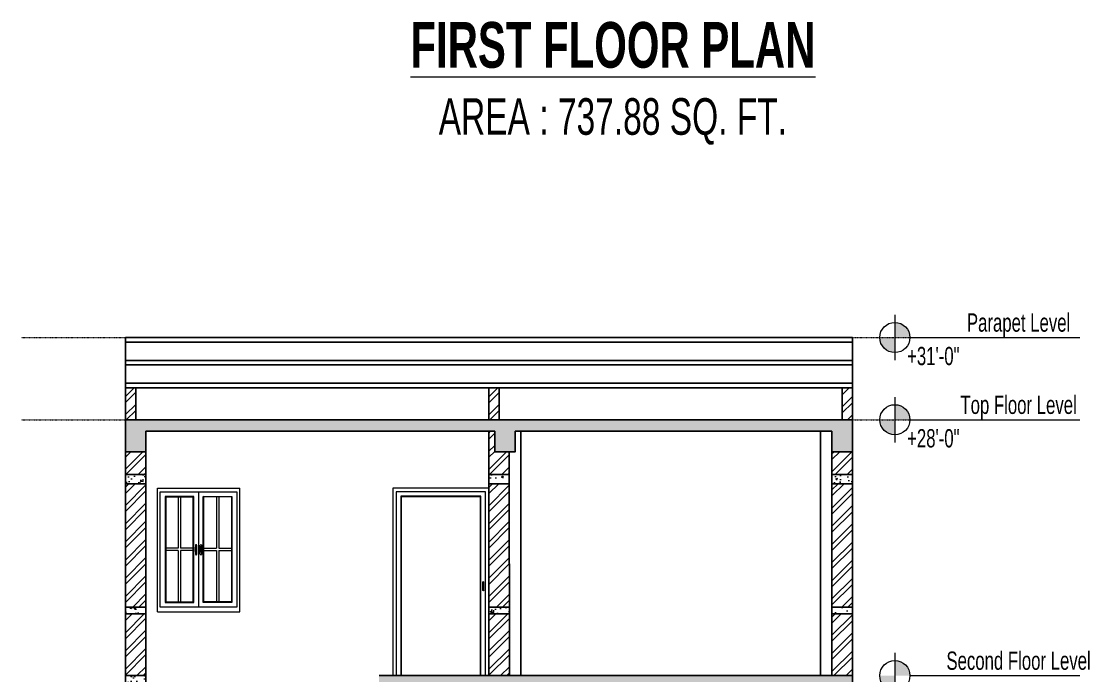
# Model space of a CAD drawing. Header units: inches. Extents: x -4962553 to -4957717, y -3263817 to -3261572.
# Drawn here: x -4961030.7 to -4960563.3, y -3262571.4 to -3262285 of the extents above; entities that cross this region are included whole.
import ezdxf

# ---------------------------------------------------------------- set-up
doc = ezdxf.new("R2010")
doc.units = ezdxf.units.IN
doc.header["$LTSCALE"] = 2
doc.header["$MEASUREMENT"] = 0
doc.linetypes.add('ACAD_ISO02W100', pattern=[15, 12, -3])
doc.linetypes.add('CENTER', pattern=[2, 1.25, -0.25, 0.25, -0.25])
doc.layers.get('0').update_dxf_attribs({"linetype": 'CONTINUOUS'})
for name, color, linetype, lineweight in [('Annotate-Bold.w', 187, 'CONTINUOUS', 18), ('Door-Window', 47, 'CONTINUOUS', 15), ('HATCH', 60, 'ACAD_ISO02W100', 13), ('Text-100.w', 254, 'CONTINUOUS', 9), ('window', 4, 'CONTINUOUS', 13)]:
    doc.layers.add(name, color=color, linetype=linetype, lineweight=lineweight)
doc.styles.add('Arial', font='arial.ttf', dxfattribs={"width": 0.8, "height": 12})
pattern_1 = [(50, (3730.6365, 2929.964), (7.172601826, -0.62752135), [0.75, -8.25]), (355, (3730.6365, 2929.964), (-1.387513336, 7.521921337), [0.6, -6.6]), (100.45144446, (3731.234, 2929.9117), (5.785088467, 6.89439991), [0.63740192, -7.01142112]), (46.1842, (3730.6365, 2931.964), (10.672413307, -1.655192808), [1.125, -12.375]), (96.6356355, (3731.526, 2931.826), (9.346619457, 9.741186008), [0.95610342, -10.5171376]), (351.184164, (3730.636, 2931.964), (9.34661945, 9.741186003), [0.9, -9.90000001]), (21, (3731.6365, 2931.464), (5.969070521, -4.0261889067), [0.75, -8.25]), (326, (3731.6365, 2931.464), (2.433153319, 7.2515004505), [0.6, -6.6]), (71.45144474, (3732.134, 2931.1284), (8.402223767, 3.225311528), [0.6374019, -7.01142112]), (37.5, (3730.6365, 2929.964), (0.1215985532, 3.3289385383), [0, -6.52, 0, -6.7, 0, -6.625]), (7.5, (3730.6365, 2929.964), (2.6306953744, 3.9441171188), [0, -3.82, 0, -6.37, 0, -2.525]), (327.5, (3728.4065, 2929.964), (5.3382243617, -0.2255487173), [0, -2.5, 0, -7.8, 0, -10.35]), (317.5, (3727.4065, 2929.964), (5.8318616934, 1.0010498233), [0, -3.25, 0, -5.18, 0, -7.35])]
pattern_2 = [(45, (3730.6365, 2929.964), (-3.977475644, 3.977475644), []), (45, (3733.288, 2929.964), (-3.977475644, 3.977475644), [])]

# ---------------------------------------------------------------- blocks, each defined once
blk = doc.blocks.new('A$C409d91f3')
at = {"layer": 'window'}
for p, q in [((0, 0), (0, 54)), ((0, 54), (42, 54)), ((1.5, 2), (1.5, 52.5)), ((1.5, 52.5), (40.5, 52.5)), ((21, 52.5), (21, 2)), ((40.5, 52.5), (40.5, 2)), ((42, 53.81), (42, 54)), ((42, 0), (42, 54)), ((18.57, 50.48), (3.93, 50.48)), ((3.93, 50.48), (3.93, 4.02)), ((4.24, 50.22), (3.93, 50.48)), ((4.24, 50.22), (4.24, 4.28)), ((4.24, 50.22), (18.26, 50.22)), ((10.64, 50.22), (10.64, 27.76)), ((11.86, 50.22), (11.86, 27.76)), ((18.26, 50.22), (18.57, 50.48)), ((18.26, 4.28), (18.26, 50.22)), ((18.57, 4.02), (18.57, 50.48)), ((23.43, 4.02), (23.43, 50.48)), ((23.43, 50.48), (38.07, 50.48)), ((23.74, 50.22), (23.43, 50.48)), ((23.74, 4.28), (23.74, 50.22)), ((37.76, 50.22), (23.74, 50.22)), ((30.14, 50.22), (30.14, 27.76)), ((31.36, 50.22), (31.36, 27.76)), ((37.76, 50.22), (38.07, 50.48)), ((37.76, 50.22), (37.76, 4.28)), ((38.07, 50.48), (38.07, 4.02)), ((19.44, 29.05), (19.43, 29.01)), ((19.43, 29.01), (19.43, 25.2)), ((19.45, 29.09), (19.44, 29.05)), ((19.47, 29.13), (19.45, 29.09)), ((19.5, 29.16), (19.47, 29.13)), ((19.53, 29.19), (19.5, 29.16)), ((19.57, 29.21), (19.53, 29.19)), ((19.54, 28.23), (19.55, 28.26)), ((19.54, 28.2), (19.54, 28.23)), ((19.54, 27.93), (19.54, 28.2)), ((19.55, 28.26), (19.57, 28.28)), ((19.61, 29.23), (19.57, 29.21)), ((19.57, 28.28), (19.58, 28.3)), ((19.58, 28.3), (19.61, 28.32)), ((19.58, 28.02), (19.61, 28.04)), ((19.66, 29.25), (19.61, 29.23)), ((19.61, 28.32), (19.63, 28.34)), ((19.61, 28.04), (19.63, 28.06)), ((19.63, 28.34), (19.66, 28.35)), ((19.63, 28.06), (19.66, 28.07)), ((19.71, 29.26), (19.66, 29.25)), ((19.66, 28.35), (19.7, 28.36)), ((19.66, 28.07), (19.7, 28.08)), ((19.7, 28.36), (19.73, 28.37)), ((19.7, 28.08), (19.73, 28.09)), ((19.77, 29.26), (19.71, 29.26)), ((19.73, 28.37), (19.77, 28.37)), ((19.73, 28.09), (19.77, 28.09)), ((19.82, 29.26), (19.77, 29.26)), ((19.77, 28.37), (19.8, 28.37)), ((19.77, 28.09), (19.8, 28.09)), ((19.8, 28.37), (19.84, 28.36)), ((19.8, 28.09), (19.84, 28.08)), ((19.87, 29.25), (19.82, 29.26)), ((19.84, 28.36), (19.87, 28.35)), ((19.84, 28.08), (19.87, 28.07)), ((19.92, 29.23), (19.87, 29.25)), ((19.87, 28.35), (19.9, 28.34)), ((19.87, 28.07), (19.9, 28.06)), ((19.9, 28.34), (19.93, 28.32)), ((19.9, 28.06), (19.93, 28.04)), ((19.96, 29.21), (19.92, 29.23)), ((19.93, 28.32), (19.95, 28.3)), ((19.93, 28.04), (19.95, 28.02)), ((19.95, 28.3), (19.97, 28.28)), ((20, 29.19), (19.96, 29.21)), ((19.97, 28.28), (19.98, 28.26)), ((19.98, 28.26), (19.99, 28.23)), ((19.99, 28.23), (19.99, 28.2)), ((19.99, 26.28), (19.99, 28.2)), ((20.04, 29.16), (20, 29.19)), ((20.06, 29.13), (20.04, 29.16)), ((20.08, 29.09), (20.06, 29.13)), ((20.1, 29.05), (20.08, 29.09)), ((20.1, 29.01), (20.08, 29.09)), ((20.1, 29.01), (20.1, 29.05)), ((20.1, 25.2), (20.1, 29.01)), ((21.9, 29.05), (21.92, 29.09)), ((21.9, 29.01), (21.92, 29.09)), ((21.9, 29.01), (21.9, 29.05)), ((21.9, 25.2), (21.9, 29.01)), ((21.92, 29.09), (21.94, 29.13)), ((21.94, 29.13), (21.96, 29.16)), ((22, 29.19), (21.96, 29.16)), ((22.04, 29.21), (22, 29.19)), ((22.02, 28.26), (22.01, 28.23)), ((22.01, 28.23), (22.01, 28.2)), ((22.01, 28.2), (22.01, 26.28)), ((22.03, 28.28), (22.02, 28.26)), ((22.05, 28.3), (22.03, 28.28)), ((22.04, 29.21), (22.08, 29.23)), ((22.07, 28.32), (22.05, 28.3)), ((22.1, 28.34), (22.07, 28.32)), ((22.13, 29.25), (22.08, 29.23)), ((22.13, 28.35), (22.1, 28.34)), ((22.18, 29.26), (22.13, 29.25)), ((22.16, 28.36), (22.13, 28.35)), ((22.2, 28.37), (22.16, 28.36)), ((22.23, 29.26), (22.18, 29.26)), ((22.23, 28.37), (22.2, 28.37)), ((22.29, 29.26), (22.23, 29.26)), ((22.27, 28.37), (22.23, 28.37)), ((22.3, 28.36), (22.27, 28.37)), ((22.29, 29.26), (22.34, 29.25)), ((22.34, 28.35), (22.3, 28.36)), ((22.34, 29.25), (22.39, 29.23)), ((22.37, 28.34), (22.34, 28.35)), ((22.39, 28.32), (22.37, 28.34)), ((22.39, 29.23), (22.43, 29.21)), ((22.42, 28.3), (22.39, 28.32)), ((22.43, 28.28), (22.42, 28.3)), ((22.43, 29.21), (22.47, 29.19)), ((22.45, 28.26), (22.43, 28.28)), ((22.46, 28.23), (22.45, 28.26)), ((22.46, 28.2), (22.46, 28.23)), ((22.46, 26.28), (22.46, 28.2)), ((22.47, 29.19), (22.5, 29.16)), ((22.53, 29.13), (22.5, 29.16)), ((22.55, 29.09), (22.53, 29.13)), ((22.56, 29.05), (22.55, 29.09)), ((22.56, 29.05), (22.57, 29.01)), ((22.57, 29.01), (22.57, 25.2)), ((10.64, 27.76), (4.24, 27.76)), ((10.64, 26.74), (4.24, 26.74)), ((10.64, 26.74), (10.64, 4.28)), ((18.26, 27.76), (11.86, 27.76)), ((11.86, 26.74), (11.86, 4.28)), ((18.26, 26.74), (11.86, 26.74)), ((19.44, 25.16), (19.43, 25.2)), ((19.43, 25.2), (19.45, 25.12)), ((19.44, 25.16), (19.45, 25.12)), ((19.45, 25.12), (19.47, 25.08)), ((19.47, 25.08), (19.5, 25.05)), ((19.5, 25.05), (19.53, 25.02)), ((19.53, 25.02), (19.57, 25)), ((19.54, 27.95), (19.55, 27.98)), ((19.54, 27.93), (19.54, 27.95)), ((19.54, 26.28), (19.54, 27.93)), ((19.54, 26.28), (19.54, 26.26)), ((19.54, 26.26), (19.55, 26.23)), ((19.55, 27.98), (19.57, 28)), ((19.55, 26.23), (19.57, 26.21)), ((19.57, 28), (19.58, 28.02)), ((19.57, 26.21), (19.58, 26.19)), ((19.57, 25), (19.61, 24.98)), ((19.58, 26.19), (19.61, 26.17)), ((19.61, 26.17), (19.63, 26.15)), ((19.61, 24.98), (19.66, 24.96)), ((19.63, 26.15), (19.66, 26.14)), ((19.66, 26.14), (19.7, 26.13)), ((19.66, 24.96), (19.71, 24.95)), ((19.7, 26.13), (19.73, 26.12)), ((19.71, 24.95), (19.77, 24.95)), ((19.73, 26.12), (19.77, 26.12)), ((19.77, 26.12), (19.8, 26.12)), ((19.77, 24.95), (19.82, 24.95)), ((19.8, 26.12), (19.84, 26.13)), ((19.82, 24.95), (19.87, 24.96)), ((19.84, 26.13), (19.87, 26.14)), ((19.87, 26.14), (19.9, 26.15)), ((19.87, 24.96), (19.92, 24.98)), ((19.9, 26.15), (19.93, 26.17)), ((19.92, 24.98), (19.96, 25)), ((19.93, 26.17), (19.95, 26.19)), ((19.95, 28.02), (19.97, 28)), ((19.95, 26.19), (19.97, 26.21)), ((19.96, 25), (20, 25.02)), ((19.97, 28), (19.98, 27.98)), ((19.97, 26.21), (19.98, 26.23)), ((19.98, 27.98), (19.99, 27.95)), ((19.98, 26.23), (19.99, 26.26)), ((19.99, 27.95), (19.99, 27.93)), ((19.99, 26.26), (19.99, 26.28)), ((20, 25.02), (20.04, 25.05)), ((20.04, 25.05), (20.06, 25.08)), ((20.06, 25.08), (20.08, 25.12)), ((20.08, 25.12), (20.1, 25.16)), ((20.1, 25.16), (20.1, 25.2)), ((21.9, 25.16), (21.9, 25.2)), ((21.92, 25.12), (21.9, 25.16)), ((21.92, 25.12), (21.94, 25.08)), ((21.94, 25.08), (21.96, 25.05)), ((21.96, 25.05), (22, 25.02)), ((22.04, 25), (22, 25.02)), ((22.01, 26.26), (22.01, 26.28)), ((22.02, 26.23), (22.01, 26.26)), ((22.03, 26.21), (22.02, 26.23)), ((22.05, 26.19), (22.03, 26.21)), ((22.08, 24.98), (22.04, 25)), ((22.07, 26.17), (22.05, 26.19)), ((22.1, 26.15), (22.07, 26.17)), ((22.08, 24.98), (22.13, 24.96)), ((22.13, 26.14), (22.1, 26.15)), ((22.16, 26.13), (22.13, 26.14)), ((22.18, 24.95), (22.13, 24.96)), ((22.2, 26.12), (22.16, 26.13)), ((22.23, 24.95), (22.18, 24.95)), ((22.23, 26.12), (22.2, 26.12)), ((22.27, 26.12), (22.23, 26.12)), ((22.23, 24.95), (22.29, 24.95)), ((22.3, 26.13), (22.27, 26.12)), ((22.29, 24.95), (22.34, 24.96)), ((22.34, 26.14), (22.3, 26.13)), ((22.37, 26.15), (22.34, 26.14)), ((22.39, 24.98), (22.34, 24.96)), ((22.39, 26.17), (22.37, 26.15)), ((22.42, 26.19), (22.39, 26.17)), ((22.43, 25), (22.39, 24.98)), ((22.43, 26.21), (22.42, 26.19)), ((22.45, 26.23), (22.43, 26.21)), ((22.43, 25), (22.47, 25.02)), ((22.46, 26.26), (22.45, 26.23)), ((22.46, 26.28), (22.46, 26.26)), ((22.47, 25.02), (22.5, 25.05)), ((22.5, 25.05), (22.53, 25.08)), ((22.55, 25.12), (22.53, 25.08)), ((22.57, 25.2), (22.55, 25.12)), ((22.56, 25.16), (22.55, 25.12)), ((22.56, 25.16), (22.57, 25.2)), ((23.74, 27.76), (30.14, 27.76)), ((23.74, 26.74), (30.14, 26.74)), ((30.14, 26.74), (30.14, 4.28)), ((31.36, 27.76), (37.76, 27.76)), ((31.36, 26.74), (37.76, 26.74)), ((31.36, 26.74), (31.36, 4.28)), ((0, 0), (42, 0)), ((40.5, 2), (1.5, 2)), ((4.24, 4.28), (3.93, 4.02)), ((3.93, 4.02), (18.57, 4.02)), ((4.24, 4.28), (18.26, 4.28)), ((18.57, 4.02), (18.26, 4.28)), ((23.43, 4.02), (23.74, 4.28)), ((38.07, 4.02), (23.43, 4.02)), ((37.76, 4.28), (23.74, 4.28)), ((38.07, 4.02), (37.76, 4.28))]:
    blk.add_line(p, q, dxfattribs=at)

msp = doc.modelspace()

# ---------------------------------------------------------------- hatches: boundary and pattern name
at = {"layer": 'Annotate-Bold.w', "ltscale": 0.005}
h = msp.add_hatch(color=256, dxfattribs=at)
h.dxf.hatch_style = 1
h.paths.add_polyline_path([(-4960648.53, -3262416.78), (-4960648.53, -3262423.37), (-4960641.94, -3262423.37, 0.414214)])
h.paths.add_polyline_path([(-4960648.53, -3262429.97), (-4960648.53, -3262423.37), (-4960655.13, -3262423.37, 0.414214)])
h = msp.add_hatch(color=256, dxfattribs=at)
h.dxf.hatch_style = 1
h.paths.add_polyline_path([(-4960648.53, -3262452.78), (-4960648.53, -3262459.37), (-4960641.94, -3262459.37, 0.414214)])
h.paths.add_polyline_path([(-4960648.53, -3262465.97), (-4960648.53, -3262459.37), (-4960655.13, -3262459.37, 0.414214)])
h = msp.add_hatch(color=256, dxfattribs=at)
h.dxf.hatch_style = 1
h.paths.add_polyline_path([(-4960648.53, -3262564.78), (-4960648.53, -3262571.37), (-4960641.94, -3262571.37, 0.414214)])
h.paths.add_polyline_path([(-4960648.53, -3262577.97), (-4960648.53, -3262571.37), (-4960655.13, -3262571.37, 0.414214)])
at = {"layer": 'Door-Window', "linetype": 'ByBlock'}
h = msp.add_hatch(dxfattribs=at)
h.set_pattern_fill('AR-CONC', color=256)
h.set_pattern_definition(pattern_1)
h.paths.add_polyline_path([(-4960814.62, -3262464.37), (-4960676.06, -3262464.37), (-4960676.06, -3262473.37), (-4960667.06, -3262473.37), (-4960667.06, -3262464.37), (-4960667.06, -3262459.37), (-4960985.19, -3262459.37), (-4960985.19, -3262473.37), (-4960976.19, -3262473.37), (-4960976.19, -3262464.37), (-4960823.62, -3262464.37), (-4960823.62, -3262473.37), (-4960814.62, -3262473.37)])
h = msp.add_hatch(dxfattribs=at)
h.set_pattern_fill('AR-CONC', color=256)
h.set_pattern_definition(pattern_1)
h.paths.add_polyline_path([(-4960976.19, -3262483.37), (-4960985.19, -3262483.37), (-4960985.19, -3262487.37), (-4960976.19, -3262487.37)])
h = msp.add_hatch(dxfattribs=at)
h.set_pattern_fill('AR-CONC', color=256)
h.set_pattern_definition(pattern_1)
h.paths.add_polyline_path([(-4960817.24, -3262483.37), (-4960826.17, -3262483.37), (-4960826.17, -3262487.37), (-4960817.24, -3262487.37)])
h = msp.add_hatch(dxfattribs=at)
h.set_pattern_fill('AR-CONC', color=256)
h.set_pattern_definition(pattern_1)
h.paths.add_polyline_path([(-4960667.06, -3262483.37), (-4960676.06, -3262483.37), (-4960676.06, -3262487.37), (-4960667.06, -3262487.37)])
h = msp.add_hatch(dxfattribs=at)
h.set_pattern_fill('AR-CONC', color=256)
h.set_pattern_definition(pattern_1)
h.paths.add_polyline_path([(-4960976.19, -3262541.37), (-4960985.19, -3262541.37), (-4960985.19, -3262544.37), (-4960976.19, -3262544.37)])
h = msp.add_hatch(dxfattribs=at)
h.set_pattern_fill('AR-CONC', color=256)
h.set_pattern_definition(pattern_1)
h.paths.add_polyline_path([(-4960817.2, -3262541.37), (-4960826.14, -3262541.37), (-4960826.14, -3262544.37), (-4960817.2, -3262544.37)])
h = msp.add_hatch(dxfattribs=at)
h.set_pattern_fill('AR-CONC', color=256)
h.set_pattern_definition(pattern_1)
h.paths.add_polyline_path([(-4960667.06, -3262541.37), (-4960676.06, -3262541.37), (-4960676.06, -3262544.37), (-4960667.06, -3262544.37)])
h = msp.add_hatch(dxfattribs=at)
h.set_pattern_fill('AR-CONC', color=256)
h.set_pattern_definition(pattern_1)
h.paths.add_polyline_path([(-4960985.19, -3262585.37), (-4960976.19, -3262585.37), (-4960976.19, -3262571.37), (-4960985.19, -3262571.37)])
h = msp.add_hatch(dxfattribs=at)
h.set_pattern_fill('AR-CONC', color=256)
h.set_pattern_definition(pattern_1)
h.paths.add_polyline_path([(-4960814.62, -3262576.37), (-4960676.06, -3262576.37), (-4960676.06, -3262585.37), (-4960667.06, -3262585.37), (-4960667.06, -3262576.37), (-4960667.06, -3262571.37), (-4960874.19, -3262571.37), (-4960874.19, -3262576.37), (-4960823.62, -3262576.37), (-4960823.62, -3262585.37), (-4960814.62, -3262585.37)])
at = {"layer": 'HATCH', "ltscale": 0.01}
h = msp.add_hatch(dxfattribs=at)
h.set_pattern_fill('ANSI32', color=256, scale=15, style=0)
h.set_pattern_definition(pattern_2)
h.paths.add_polyline_path([(-4960980.69, -3262445.37), (-4960985.19, -3262445.37), (-4960985.19, -3262459.37), (-4960980.69, -3262459.37)])
h = msp.add_hatch(dxfattribs=at)
h.set_pattern_fill('ANSI32', color=256, scale=15, style=0)
h.set_pattern_definition(pattern_2)
h.paths.add_polyline_path([(-4960821.69, -3262445.37), (-4960826.19, -3262445.37), (-4960826.19, -3262459.37), (-4960821.69, -3262459.37)])
h = msp.add_hatch(dxfattribs=at)
h.set_pattern_fill('ANSI32', color=256, scale=15, style=0)
h.set_pattern_definition(pattern_2)
h.paths.add_polyline_path([(-4960667.06, -3262445.37), (-4960671.56, -3262445.37), (-4960671.56, -3262459.37), (-4960667.06, -3262459.37)])
h = msp.add_hatch(dxfattribs=at)
h.set_pattern_fill('ANSI32', color=256, scale=15, style=0)
h.set_pattern_definition(pattern_2)
h.paths.add_polyline_path([(-4960817.24, -3262473.37), (-4960823.62, -3262473.37), (-4960823.62, -3262464.37), (-4960826.19, -3262464.37), (-4960826.17, -3262483.37), (-4960817.24, -3262483.37)])
h = msp.add_hatch(dxfattribs=at)
h.set_pattern_fill('ANSI32', color=256, scale=15, style=0)
h.set_pattern_definition(pattern_2)
h.paths.add_polyline_path([(-4960976.19, -3262483.37), (-4960976.19, -3262473.37), (-4960985.19, -3262473.37), (-4960985.19, -3262483.37)])
h = msp.add_hatch(dxfattribs=at)
h.set_pattern_fill('ANSI32', color=256, scale=15, style=0)
h.set_pattern_definition(pattern_2)
h.paths.add_polyline_path([(-4960676.06, -3262483.37), (-4960667.06, -3262483.37), (-4960667.06, -3262473.37), (-4960676.06, -3262473.37)])
h = msp.add_hatch(dxfattribs=at)
h.set_pattern_fill('ANSI32', color=256, scale=15, style=0)
h.set_pattern_definition(pattern_2)
h.paths.add_polyline_path([(-4960985.19, -3262541.37), (-4960976.19, -3262541.37), (-4960976.19, -3262487.37), (-4960985.19, -3262487.37)])
h = msp.add_hatch(dxfattribs=at)
h.set_pattern_fill('ANSI32', color=256, scale=15, style=0)
h.set_pattern_definition(pattern_2)
h.paths.add_polyline_path([(-4960817.24, -3262487.37), (-4960826.17, -3262487.37), (-4960826.14, -3262541.37), (-4960817.2, -3262541.37)])
h = msp.add_hatch(dxfattribs=at)
h.set_pattern_fill('ANSI32', color=256, scale=15, style=0)
h.set_pattern_definition(pattern_2)
h.paths.add_polyline_path([(-4960676.06, -3262541.37), (-4960667.06, -3262541.37), (-4960667.06, -3262487.37), (-4960676.06, -3262487.37)])
h = msp.add_hatch(dxfattribs=at)
h.set_pattern_fill('ANSI32', color=256, scale=15, style=0)
h.set_pattern_definition(pattern_2)
h.paths.add_polyline_path([(-4960985.19, -3262571.37), (-4960976.19, -3262571.37), (-4960976.19, -3262544.37), (-4960985.19, -3262544.37)])
h = msp.add_hatch(dxfattribs=at)
h.set_pattern_fill('ANSI32', color=256, scale=15, style=0)
h.set_pattern_definition(pattern_2)
h.paths.add_polyline_path([(-4960826.12, -3262571.37), (-4960817.19, -3262571.37), (-4960817.2, -3262544.37), (-4960826.14, -3262544.37)])
h = msp.add_hatch(dxfattribs=at)
h.set_pattern_fill('ANSI32', color=256, scale=15, style=0)
h.set_pattern_definition(pattern_2)
h.paths.add_polyline_path([(-4960676.06, -3262571.37), (-4960667.06, -3262571.37), (-4960667.06, -3262544.37), (-4960676.06, -3262544.37)])

# ---------------------------------------------------------------- linework, layer by layer
at = {"ltscale": 0.5}
for p, q in [((-4960985.19, -3262423.37), (-4960667.06, -3262423.37)), ((-4960985.19, -3262459.37), (-4960985.19, -3262423.37)), ((-4960667.06, -3262459.37), (-4960667.06, -3262423.37)), ((-4960985.19, -3262425.37), (-4960667.06, -3262425.37)), ((-4960985.19, -3262433.37), (-4960667.06, -3262433.37)), ((-4960985.19, -3262435.37), (-4960667.06, -3262435.37)), ((-4960985.19, -3262443.37), (-4960667.06, -3262443.37)), ((-4960985.19, -3262445.37), (-4960667.06, -3262445.37)), ((-4960980.69, -3262459.37), (-4960980.69, -3262445.37)), ((-4960826.19, -3262459.37), (-4960826.19, -3262445.37)), ((-4960821.69, -3262459.37), (-4960821.69, -3262445.37)), ((-4960671.56, -3262459.37), (-4960671.56, -3262445.37)), ((-4960985.19, -3262459.37), (-4960985.19, -3262800.37)), ((-4960985.19, -3262459.37), (-4960667.06, -3262459.37)), ((-4960667.06, -3262459.37), (-4960667.06, -3262800.37)), ((-4960976.19, -3262464.37), (-4960976.19, -3262571.37)), ((-4960976.19, -3262464.37), (-4960823.62, -3262464.37)), ((-4960826.12, -3262571.37), (-4960826.19, -3262464.37)), ((-4960814.62, -3262464.37), (-4960676.06, -3262464.37)), ((-4960812.19, -3262464.37), (-4960812.19, -3262571.37)), ((-4960681.06, -3262464.37), (-4960681.06, -3262571.37)), ((-4960676.06, -3262464.37), (-4960676.06, -3262571.37)), ((-4960817.19, -3262571.37), (-4960817.24, -3262473.37)), ((-4960985.19, -3262571.37), (-4960976.19, -3262571.37)), ((-4960874.19, -3262571.37), (-4960667.06, -3262571.37))]:
    msp.add_line(p, q, dxfattribs=at)
for points in [[(-4960976.19, -3262464.37), (-4960976.19, -3262473.37), (-4960985.19, -3262473.37), (-4960985.19, -3262464.37)], [(-4960814.62, -3262464.37), (-4960814.62, -3262473.37), (-4960823.62, -3262473.37), (-4960823.62, -3262464.37)], [(-4960667.06, -3262464.37), (-4960667.06, -3262473.37), (-4960676.06, -3262473.37), (-4960676.06, -3262464.37)], [(-4960976.19, -3262571.37), (-4960976.19, -3262585.37), (-4960985.19, -3262585.37), (-4960985.19, -3262576.37)]]:
    msp.add_lwpolyline(points, dxfattribs=at)
for points in [[(-4960976.19, -3262483.37), (-4960985.19, -3262483.37), (-4960985.19, -3262487.37), (-4960976.19, -3262487.37)], [(-4960817.24, -3262483.37), (-4960826.17, -3262483.37), (-4960826.17, -3262487.37), (-4960817.24, -3262487.37)], [(-4960667.06, -3262483.37), (-4960676.06, -3262483.37), (-4960676.06, -3262487.37), (-4960667.06, -3262487.37)], [(-4960976.19, -3262541.37), (-4960985.19, -3262541.37), (-4960985.19, -3262544.37), (-4960976.19, -3262544.37)], [(-4960817.2, -3262541.37), (-4960826.14, -3262541.37), (-4960826.14, -3262544.37), (-4960817.2, -3262544.37)], [(-4960667.06, -3262541.37), (-4960676.06, -3262541.37), (-4960676.06, -3262544.37), (-4960667.06, -3262544.37)]]:
    msp.add_lwpolyline(points, close=True, dxfattribs=at)
at = {"layer": 'Annotate-Bold.w', "ltscale": 0.005}
for p, q in [((-4960648.52, -3262413.46), (-4960648.52, -3262433.25)), ((-4960648.52, -3262449.46), (-4960648.52, -3262469.25)), ((-4960648.52, -3262561.46), (-4960648.52, -3262581.25))]:
    msp.add_line(p, q, dxfattribs=at)
at = {"layer": 'Annotate-Bold.w', "linetype": 'CENTER', "ltscale": 0.01}
for p, q in [((-4961030.7, -3262423.37), (-4960641.94, -3262423.37)), ((-4961030.7, -3262459.37), (-4960641.94, -3262459.37))]:
    msp.add_line(p, q, dxfattribs=at)
at = {"layer": 'Annotate-Bold.w'}
for p, q in [((-4960641.94, -3262423.37), (-4960567.62, -3262423.37)), ((-4960641.94, -3262459.37), (-4960567.62, -3262459.37)), ((-4960641.94, -3262571.37), (-4960567.62, -3262571.37))]:
    msp.add_line(p, q, dxfattribs=at)
at = {"layer": 'Annotate-Bold.w', "ltscale": 0.005}
for centre in [(-4960648.53, -3262423.37), (-4960648.53, -3262459.37), (-4960648.53, -3262571.37)]:
    msp.add_circle(centre, 6.6, dxfattribs=at)
at = {"layer": 'window'}
for p, q in [((-4960828.93, -3262530.52), (-4960828.94, -3262530.56)), ((-4960828.94, -3262530.56), (-4960828.94, -3262533.95)), ((-4960828.93, -3262530.52), (-4960828.92, -3262530.49)), ((-4960828.92, -3262530.49), (-4960828.91, -3262530.46)), ((-4960828.91, -3262530.46), (-4960828.89, -3262530.43)), ((-4960828.86, -3262530.4), (-4960828.89, -3262530.43)), ((-4960828.83, -3262530.38), (-4960828.86, -3262530.4)), ((-4960828.85, -3262531.25), (-4960828.84, -3262531.23)), ((-4960828.85, -3262531.28), (-4960828.85, -3262531.25)), ((-4960828.85, -3262532.98), (-4960828.85, -3262531.28)), ((-4960828.84, -3262531.23), (-4960828.83, -3262531.21)), ((-4960828.79, -3262530.36), (-4960828.83, -3262530.38)), ((-4960828.83, -3262531.21), (-4960828.81, -3262531.19)), ((-4960828.81, -3262531.19), (-4960828.79, -3262531.17)), ((-4960828.75, -3262530.35), (-4960828.79, -3262530.36)), ((-4960828.79, -3262531.17), (-4960828.77, -3262531.16)), ((-4960828.77, -3262531.16), (-4960828.75, -3262531.14)), ((-4960828.71, -3262530.34), (-4960828.75, -3262530.35)), ((-4960828.75, -3262531.14), (-4960828.72, -3262531.13)), ((-4960828.72, -3262531.13), (-4960828.7, -3262531.13)), ((-4960828.71, -3262530.34), (-4960828.67, -3262530.34)), ((-4960828.7, -3262531.13), (-4960828.67, -3262531.13)), ((-4960828.67, -3262530.34), (-4960828.62, -3262530.34)), ((-4960828.67, -3262531.13), (-4960828.64, -3262531.13)), ((-4960828.64, -3262531.13), (-4960828.61, -3262531.13)), ((-4960828.62, -3262530.34), (-4960828.58, -3262530.35)), ((-4960828.61, -3262531.13), (-4960828.58, -3262531.14)), ((-4960828.58, -3262530.35), (-4960828.54, -3262530.36)), ((-4960828.58, -3262531.14), (-4960828.56, -3262531.16)), ((-4960828.56, -3262531.16), (-4960828.54, -3262531.17)), ((-4960828.51, -3262530.38), (-4960828.54, -3262530.36)), ((-4960828.54, -3262531.17), (-4960828.52, -3262531.19)), ((-4960828.52, -3262531.19), (-4960828.5, -3262531.21)), ((-4960828.51, -3262530.38), (-4960828.48, -3262530.4)), ((-4960828.5, -3262531.21), (-4960828.49, -3262531.23)), ((-4960828.49, -3262531.23), (-4960828.49, -3262531.25)), ((-4960828.49, -3262531.25), (-4960828.49, -3262531.28)), ((-4960828.49, -3262531.28), (-4960828.49, -3262532.98)), ((-4960828.48, -3262530.4), (-4960828.45, -3262530.43)), ((-4960828.43, -3262530.46), (-4960828.45, -3262530.43)), ((-4960828.41, -3262530.49), (-4960828.43, -3262530.46)), ((-4960828.4, -3262530.52), (-4960828.41, -3262530.49)), ((-4960828.4, -3262530.56), (-4960828.41, -3262530.49)), ((-4960828.4, -3262530.56), (-4960828.4, -3262530.52)), ((-4960828.4, -3262533.95), (-4960828.4, -3262530.56)), ((-4960828.93, -3262533.98), (-4960828.94, -3262533.95)), ((-4960828.94, -3262533.95), (-4960828.92, -3262534.02)), ((-4960828.93, -3262533.98), (-4960828.92, -3262534.02)), ((-4960828.92, -3262534.02), (-4960828.91, -3262534.05)), ((-4960828.89, -3262534.08), (-4960828.91, -3262534.05)), ((-4960828.86, -3262534.1), (-4960828.89, -3262534.08)), ((-4960828.83, -3262534.13), (-4960828.86, -3262534.1)), ((-4960828.85, -3262532.98), (-4960828.85, -3262533.01)), ((-4960828.85, -3262533.01), (-4960828.84, -3262533.03)), ((-4960828.84, -3262533.03), (-4960828.83, -3262533.05)), ((-4960828.83, -3262533.05), (-4960828.81, -3262533.07)), ((-4960828.83, -3262534.13), (-4960828.79, -3262534.15)), ((-4960828.81, -3262533.07), (-4960828.79, -3262533.09)), ((-4960828.79, -3262533.09), (-4960828.77, -3262533.1)), ((-4960828.79, -3262534.15), (-4960828.75, -3262534.16)), ((-4960828.77, -3262533.1), (-4960828.75, -3262533.11)), ((-4960828.75, -3262533.11), (-4960828.72, -3262533.12)), ((-4960828.71, -3262534.17), (-4960828.75, -3262534.16)), ((-4960828.72, -3262533.12), (-4960828.7, -3262533.13)), ((-4960828.67, -3262534.17), (-4960828.71, -3262534.17)), ((-4960828.7, -3262533.13), (-4960828.67, -3262533.13)), ((-4960828.67, -3262533.13), (-4960828.64, -3262533.13)), ((-4960828.67, -3262534.17), (-4960828.62, -3262534.17)), ((-4960828.64, -3262533.13), (-4960828.61, -3262533.12)), ((-4960828.62, -3262534.17), (-4960828.58, -3262534.16)), ((-4960828.61, -3262533.12), (-4960828.58, -3262533.11)), ((-4960828.58, -3262533.11), (-4960828.56, -3262533.1)), ((-4960828.54, -3262534.15), (-4960828.58, -3262534.16)), ((-4960828.56, -3262533.1), (-4960828.54, -3262533.09)), ((-4960828.54, -3262533.09), (-4960828.52, -3262533.07)), ((-4960828.54, -3262534.15), (-4960828.51, -3262534.13)), ((-4960828.52, -3262533.07), (-4960828.5, -3262533.05)), ((-4960828.51, -3262534.13), (-4960828.48, -3262534.1)), ((-4960828.5, -3262533.05), (-4960828.49, -3262533.03)), ((-4960828.49, -3262533.01), (-4960828.49, -3262532.98)), ((-4960828.49, -3262533.03), (-4960828.49, -3262533.01)), ((-4960828.45, -3262534.08), (-4960828.48, -3262534.1)), ((-4960828.43, -3262534.05), (-4960828.45, -3262534.08)), ((-4960828.41, -3262534.02), (-4960828.43, -3262534.05)), ((-4960828.41, -3262534.02), (-4960828.4, -3262533.98)), ((-4960828.4, -3262533.98), (-4960828.4, -3262533.95))]:
    msp.add_line(p, q, dxfattribs=at)
for points in [[(-4960826.17, -3262571.37), (-4960826.17, -3262489.37), (-4960868.17, -3262489.37), (-4960868.17, -3262571.37)], [(-4960827.67, -3262571.37), (-4960827.67, -3262490.87), (-4960866.67, -3262490.87), (-4960866.67, -3262571.37)], [(-4960829.64, -3262571.37), (-4960829.64, -3262492.84), (-4960864.71, -3262492.84), (-4960864.71, -3262571.37)], [(-4960829.86, -3262571.37), (-4960829.86, -3262493.06), (-4960864.48, -3262493.06), (-4960864.48, -3262571.37)]]:
    msp.add_lwpolyline(points, dxfattribs=at)

# ---------------------------------------------------------------- block references
at = {"ltscale": 0.5, "xscale": 0.857142857}
msp.add_blockref('A$C409d91f3', (-4960971.19, -3262543.37), dxfattribs=at)

# ---------------------------------------------------------------- texts
at = {"layer": 'Annotate-Bold.w', "ltscale": 0.005, "char_height": 7.9962, "style": 'Arial'}
for s, insert, width, attachment_point in [('\\A1;{\\fArial Narrow|b0|i0|c0|p34;Parapet Level}', (-4960594.4, -3262412.82), 82.6277, 2), ('\\A1;\\pt55.97313;{\\fArial Narrow|b0|i0|c0|p34;+31\'-0"}', (-4960631.7, -3262435.58), 73.8752, 8), ('\\A1;{\\fArial Narrow|b0|i0|c0|p34;Top Floor Level}', (-4960594.4, -3262448.82), 82.6277, 2), ('\\A1;\\pt55.97313;{\\fArial Narrow|b0|i0|c0|p34;+28\'-0"}', (-4960631.7, -3262471.58), 73.8752, 8), ('\\A1;{\\fArial Narrow|b0|i0|c0|p34;Second Floor Level}', (-4960594.4, -3262560.82), 82.6277, 2)]:
    msp.add_mtext(s, dxfattribs=dict(at, insert=insert, width=width, attachment_point=attachment_point))
at = {"layer": 'Text-100.w', "insert": (-4960771.9, -3262285.27), "char_height": 20, "width": 569.1024, "attachment_point": 2, "style": 'Arial'}
msp.add_mtext('\\A1;{\\fArial Narrow|b1|i0|c0|p34;\\LFIRST FLOOR PLAN\\P\\fArial Narrow|b0|i0|c0|p34;\\H0.8x;\\lAREA : 737.88 SQ. FT.\\H1.02306x; }', dxfattribs=at)

doc.saveas('drawing.dxf')
